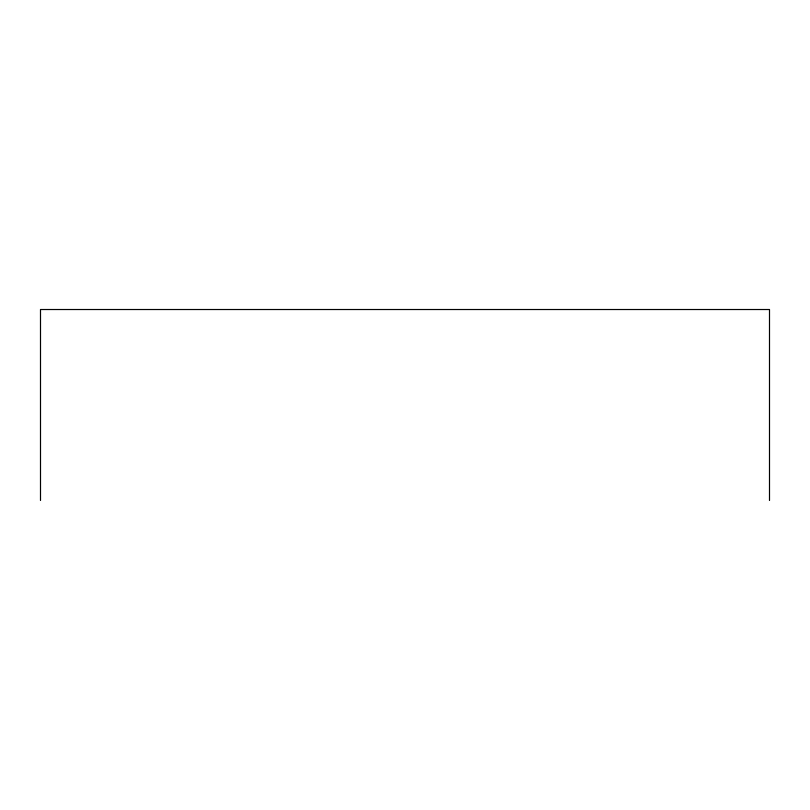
<?xml version="1.0" encoding="UTF-8"?>
<svg xmlns="http://www.w3.org/2000/svg" width="810" height="810" viewBox="0 0 810 810"><rect width="100%" height="100%" fill="white"/><g stroke="black" fill="none" stroke-linecap="round" stroke-linejoin="round"><path stroke-width="1.21" d="M769.5 500.479L769.5 309.521L40.5 309.521L40.5 500.479"/></g></svg>
